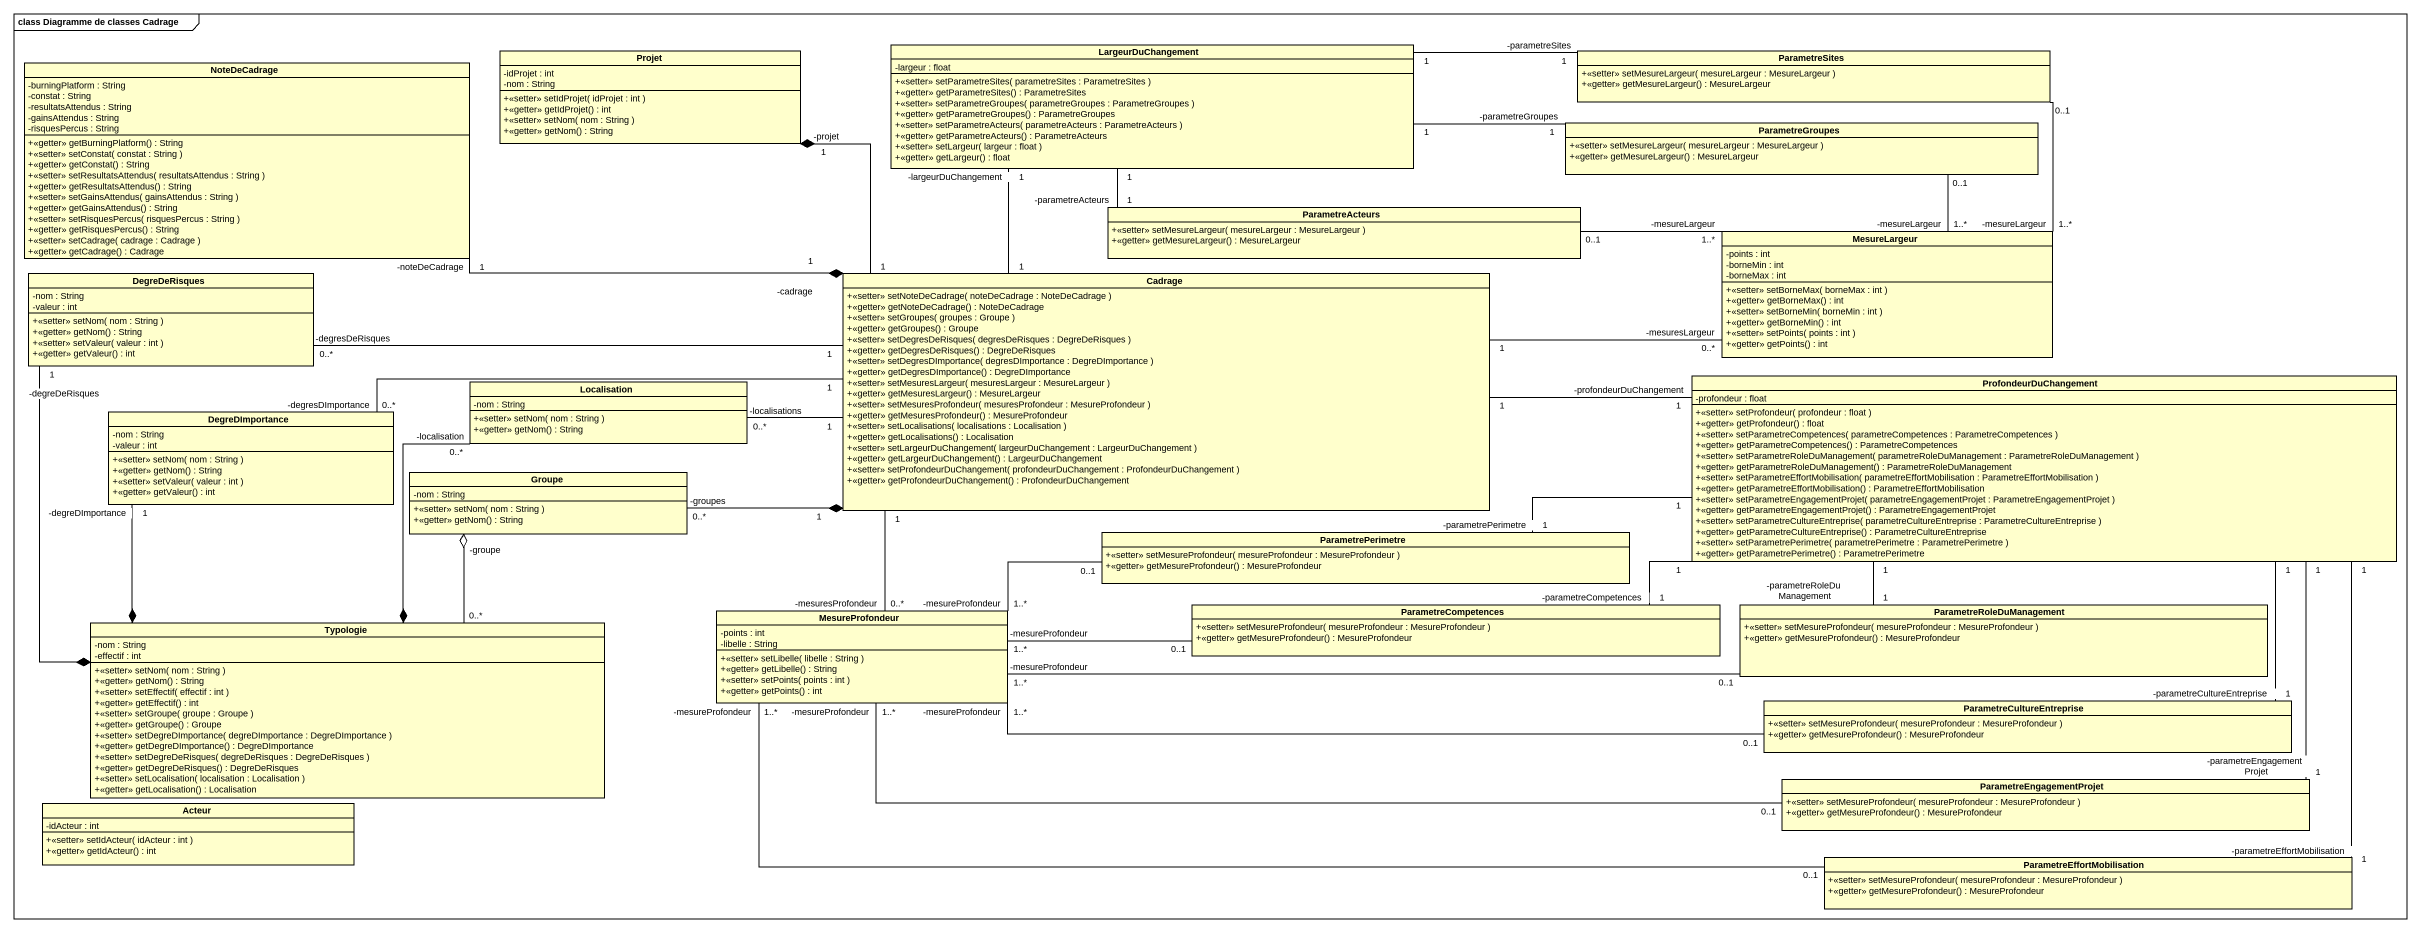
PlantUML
@startuml
mainframe class Diagramme de classes Cadrage
hide circle
hide empty members
skinparam classAttributeIconSize 0
class Projet {
  -idProjet : int
  -nom : String
  +<<setter>> setIdProjet( idProjet : int )
  +<<getter>> getIdProjet() : int
  +<<setter>> setNom( nom : String )
  +<<getter>> getNom() : String
}
class LargeurDuChangement {
  -largeur : float
  +<<setter>> setParametreSites( parametreSites : ParametreSites )
  +<<getter>> getParametreSites() : ParametreSites
  +<<setter>> setParametreGroupes( parametreGroupes : ParametreGroupes )
  +<<getter>> getParametreGroupes() : ParametreGroupes
  +<<setter>> setParametreActeurs( parametreActeurs : ParametreActeurs )
  +<<getter>> getParametreActeurs() : ParametreActeurs
  +<<setter>> setLargeur( largeur : float )
  +<<getter>> getLargeur() : float
}
class ParametreSites {
  +<<setter>> setMesureLargeur( mesureLargeur : MesureLargeur )
  +<<getter>> getMesureLargeur() : MesureLargeur
}
class NoteDeCadrage {
  -burningPlatform : String
  -constat : String
  -resultatsAttendus : String
  -gainsAttendus : String
  -risquesPercus : String
  +<<getter>> getBurningPlatform() : String
  +<<setter>> setConstat( constat : String )
  +<<getter>> getConstat() : String
  +<<setter>> setResultatsAttendus( resultatsAttendus : String )
  +<<getter>> getResultatsAttendus() : String
  +<<setter>> setGainsAttendus( gainsAttendus : String )
  +<<getter>> getGainsAttendus() : String
  +<<setter>> setRisquesPercus( risquesPercus : String )
  +<<getter>> getRisquesPercus() : String
  +<<setter>> setCadrage( cadrage : Cadrage )
  +<<getter>> getCadrage() : Cadrage
}
class ParametreGroupes {
  +<<setter>> setMesureLargeur( mesureLargeur : MesureLargeur )
  +<<getter>> getMesureLargeur() : MesureLargeur
}
class ParametreActeurs {
  +<<setter>> setMesureLargeur( mesureLargeur : MesureLargeur )
  +<<getter>> getMesureLargeur() : MesureLargeur
}
class MesureLargeur {
  -points : int
  -borneMin : int
  -borneMax : int
  +<<setter>> setBorneMax( borneMax : int )
  +<<getter>> getBorneMax() : int
  +<<setter>> setBorneMin( borneMin : int )
  +<<getter>> getBorneMin() : int
  +<<setter>> setPoints( points : int )
  +<<getter>> getPoints() : int
}
class DegreDeRisques {
  -nom : String
  -valeur : int
  +<<setter>> setNom( nom : String )
  +<<getter>> getNom() : String
  +<<setter>> setValeur( valeur : int )
  +<<getter>> getValeur() : int
}
class Cadrage {
  +<<setter>> setNoteDeCadrage( noteDeCadrage : NoteDeCadrage )
  +<<getter>> getNoteDeCadrage() : NoteDeCadrage
  +<<setter>> setGroupes( groupes : Groupe )
  +<<getter>> getGroupes() : Groupe
  +<<setter>> setDegresDeRisques( degresDeRisques : DegreDeRisques )
  +<<getter>> getDegresDeRisques() : DegreDeRisques
  +<<setter>> setDegresDImportance( degresDImportance : DegreDImportance )
  +<<getter>> getDegresDImportance() : DegreDImportance
  +<<setter>> setMesuresLargeur( mesuresLargeur : MesureLargeur )
  +<<getter>> getMesuresLargeur() : MesureLargeur
  +<<setter>> setMesuresProfondeur( mesuresProfondeur : MesureProfondeur )
  +<<getter>> getMesuresProfondeur() : MesureProfondeur
  +<<setter>> setLocalisations( localisations : Localisation )
  +<<getter>> getLocalisations() : Localisation
  +<<setter>> setLargeurDuChangement( largeurDuChangement : LargeurDuChangement )
  +<<getter>> getLargeurDuChangement() : LargeurDuChangement
  +<<setter>> setProfondeurDuChangement( profondeurDuChangement : ProfondeurDuChangement )
  +<<getter>> getProfondeurDuChangement() : ProfondeurDuChangement
}
class Localisation {
  -nom : String
  +<<setter>> setNom( nom : String )
  +<<getter>> getNom() : String
}
class ProfondeurDuChangement {
  -profondeur : float
  +<<setter>> setProfondeur( profondeur : float )
  +<<getter>> getProfondeur() : float
  +<<setter>> setParametreCompetences( parametreCompetences : ParametreCompetences )
  +<<getter>> getParametreCompetences() : ParametreCompetences
  +<<setter>> setParametreRoleDuManagement( parametreRoleDuManagement : ParametreRoleDuManagement )
  +<<getter>> getParametreRoleDuManagement() : ParametreRoleDuManagement
  +<<setter>> setParametreEffortMobilisation( parametreEffortMobilisation : ParametreEffortMobilisation )
  +<<getter>> getParametreEffortMobilisation() : ParametreEffortMobilisation
  +<<setter>> setParametreEngagementProjet( parametreEngagementProjet : ParametreEngagementProjet )
  +<<getter>> getParametreEngagementProjet() : ParametreEngagementProjet
  +<<setter>> setParametreCultureEntreprise( parametreCultureEntreprise : ParametreCultureEntreprise )
  +<<getter>> getParametreCultureEntreprise() : ParametreCultureEntreprise
  +<<setter>> setParametrePerimetre( parametrePerimetre : ParametrePerimetre )
  +<<getter>> getParametrePerimetre() : ParametrePerimetre
}
class DegreDImportance {
  -nom : String
  -valeur : int
  +<<setter>> setNom( nom : String )
  +<<getter>> getNom() : String
  +<<setter>> setValeur( valeur : int )
  +<<getter>> getValeur() : int
}
class Groupe {
  -nom : String
  +<<setter>> setNom( nom : String )
  +<<getter>> getNom() : String
}
class ParametrePerimetre {
  +<<setter>> setMesureProfondeur( mesureProfondeur : MesureProfondeur )
  +<<getter>> getMesureProfondeur() : MesureProfondeur
}
class Typologie {
  -nom : String
  -effectif : int
  +<<setter>> setNom( nom : String )
  +<<getter>> getNom() : String
  +<<setter>> setEffectif( effectif : int )
  +<<getter>> getEffectif() : int
  +<<setter>> setGroupe( groupe : Groupe )
  +<<getter>> getGroupe() : Groupe
  +<<setter>> setDegreDImportance( degreDImportance : DegreDImportance )
  +<<getter>> getDegreDImportance() : DegreDImportance
  +<<setter>> setDegreDeRisques( degreDeRisques : DegreDeRisques )
  +<<getter>> getDegreDeRisques() : DegreDeRisques
  +<<setter>> setLocalisation( localisation : Localisation )
  +<<getter>> getLocalisation() : Localisation
}
class MesureProfondeur {
  -points : int
  -libelle : String
  +<<setter>> setLibelle( libelle : String )
  +<<getter>> getLibelle() : String
  +<<setter>> setPoints( points : int )
  +<<getter>> getPoints() : int
}
class ParametreCompetences {
  +<<setter>> setMesureProfondeur( mesureProfondeur : MesureProfondeur )
  +<<getter>> getMesureProfondeur() : MesureProfondeur
}
class ParametreRoleDuManagement {
  +<<setter>> setMesureProfondeur( mesureProfondeur : MesureProfondeur )
  +<<getter>> getMesureProfondeur() : MesureProfondeur
}
class ParametreCultureEntreprise {
  +<<setter>> setMesureProfondeur( mesureProfondeur : MesureProfondeur )
  +<<getter>> getMesureProfondeur() : MesureProfondeur
}
class ParametreEngagementProjet {
  +<<setter>> setMesureProfondeur( mesureProfondeur : MesureProfondeur )
  +<<getter>> getMesureProfondeur() : MesureProfondeur
}
class Acteur {
  -idActeur : int
  +<<setter>> setIdActeur( idActeur : int )
  +<<getter>> getIdActeur() : int
}
class ParametreEffortMobilisation {
  +<<setter>> setMesureProfondeur( mesureProfondeur : MesureProfondeur )
  +<<getter>> getMesureProfondeur() : MesureProfondeur
}
Projet "1\n-projet" *-right- "1" Cadrage
LargeurDuChangement "1" -right- "1\n-parametreSites" ParametreSites
LargeurDuChangement "1" -right- "1\n-parametreGroupes" ParametreGroupes
LargeurDuChangement "1" -- "1\n-parametreActeurs" ParametreActeurs
ParametreSites "0..1" -- "1..*\n-mesureLargeur" MesureLargeur
ParametreGroupes "0..1" -- "1..*\n-mesureLargeur" MesureLargeur
ParametreActeurs "0..1" -right- "1..*\n-mesureLargeur" MesureLargeur
Cadrage "1" -up- "1\n-largeurDuChangement" LargeurDuChangement
Cadrage "1\n-cadrage" *-left- "1\n-noteDeCadrage" NoteDeCadrage
Cadrage "1" -right- "0..*\n-mesuresLargeur" MesureLargeur
Cadrage "1" -left- "0..*\n-degresDeRisques" DegreDeRisques
Cadrage "1" -left- "0..*\n-localisations" Localisation
Cadrage "1" -right- "1\n-profondeurDuChangement" ProfondeurDuChangement
Cadrage "1" -left- "0..*\n-degresDImportance" DegreDImportance
Cadrage "1" *-left- "0..*\n-groupes" Groupe
Cadrage "1" -- "0..*\n-mesuresProfondeur" MesureProfondeur
ProfondeurDuChangement "1" -left- "1\n-parametreCompetences" ParametreCompetences
ProfondeurDuChangement "1" -- "1\n-parametreRoleDuManagement" ParametreRoleDuManagement
ProfondeurDuChangement "1" -- "1\n-parametreEngagementProjet" ParametreEngagementProjet
ProfondeurDuChangement "1" -- "1\n-parametreEffortMobilisation" ParametreEffortMobilisation
Groupe "-groupe" o-- "0..*" Typologie
ParametrePerimetre "1\n-parametrePerimetre" -right- "1" ProfondeurDuChangement
ParametrePerimetre "0..1" -left- "1..*\n-mesureProfondeur" MesureProfondeur
Typologie *-up- "1\n-degreDeRisques" DegreDeRisques
Typologie *-up- "0..*\n-localisation" Localisation
Typologie *-up- "1\n-degreDImportance" DegreDImportance
MesureProfondeur "1..*\n-mesureProfondeur" -right- "0..1" ParametreCompetences
MesureProfondeur "1..*\n-mesureProfondeur" -right- "0..1" ParametreEffortMobilisation
ParametreRoleDuManagement "0..1" -left- "1..*\n-mesureProfondeur" MesureProfondeur
ParametreCultureEntreprise "1\n-parametreCultureEntreprise" -up- "1" ProfondeurDuChangement
ParametreCultureEntreprise "0..1" -left- "1..*\n-mesureProfondeur" MesureProfondeur
ParametreEngagementProjet "0..1" -left- "1..*\n-mesureProfondeur" MesureProfondeur
@enduml
